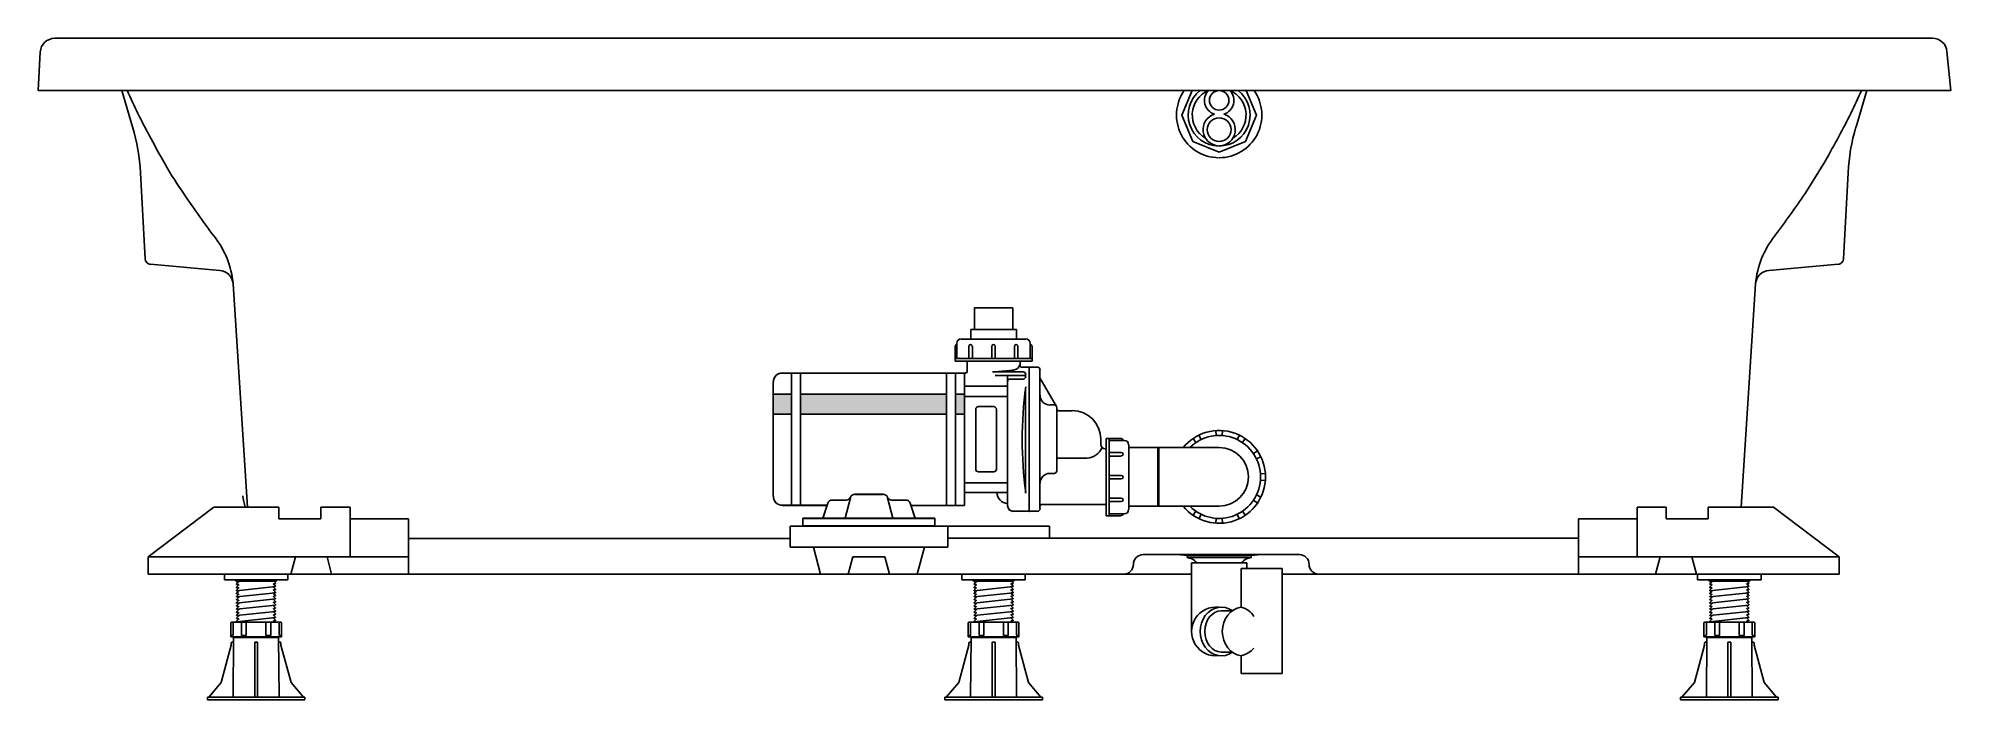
# Model space of a CAD drawing. Header units: millimetres. Extents: x -1236.45 to -1234.85, y 2236.02 to 2236.58.
import ezdxf

# ---------------------------------------------------------------- set-up
doc = ezdxf.new("R2010")
doc.units = ezdxf.units.MM
doc.layers.add('jacuzzi', color=1, linetype='Continuous')

msp = doc.modelspace()

# ---------------------------------------------------------------- hatches: boundary and pattern name
at = {"layer": 'jacuzzi'}
h = msp.add_hatch(color=256, dxfattribs=at)
h.paths.add_polyline_path([(-1235.8378, 2236.2795), (-1235.8378, 2236.2628), (-1235.8226, 2236.2628), (-1235.8226, 2236.2795)])
h.paths.add_polyline_path([(-1235.693, 2236.2628), (-1235.693, 2236.2795), (-1235.815, 2236.2795), (-1235.815, 2236.2628)])
h.paths.add_polyline_path([(-1235.6778, 2236.2795), (-1235.6854, 2236.2795), (-1235.6854, 2236.2628), (-1235.6778, 2236.2628)])

# ---------------------------------------------------------------- linework, layer by layer
for p, q in [((-1236.3829, 2236.5335), (-1236.3738, 2236.5031)), ((-1234.9229, 2236.5335), (-1234.932, 2236.5031)), ((-1236.3634, 2236.3928), (-1236.3671, 2236.4648)), ((-1236.3634, 2236.3928), (-1236.3671, 2236.4648)), ((-1234.9582, 2236.4738), (-1234.9746, 2236.4475)), ((-1234.9424, 2236.3928), (-1234.9387, 2236.4648)), ((-1234.9424, 2236.3928), (-1234.9387, 2236.4648)), ((-1236.3589, 2236.3882), (-1236.3009, 2236.3831)), ((-1234.9469, 2236.3882), (-1235.0049, 2236.3831)), ((-1234.9469, 2236.3882), (-1234.9589, 2236.3871)), ((-1236.2778, 2236.1851), (-1236.2898, 2236.372)), ((-1235.028, 2236.1851), (-1235.016, 2236.372)), ((-1235.6694, 2236.3518), (-1235.6373, 2236.3518)), ((-1235.6843, 2236.3211), (-1235.6843, 2236.3221)), ((-1235.6843, 2236.3211), (-1235.6843, 2236.3221)), ((-1235.6843, 2236.3095), (-1235.6843, 2236.3211)), ((-1235.6806, 2236.3257), (-1235.6265, 2236.3257)), ((-1235.6725, 2236.3336), (-1235.6343, 2236.3336)), ((-1235.6228, 2236.3211), (-1235.6228, 2236.3221)), ((-1235.6228, 2236.3211), (-1235.6228, 2236.3221)), ((-1235.6228, 2236.3211), (-1235.6228, 2236.3095)), ((-1235.6858, 2236.3095), (-1235.6213, 2236.3095)), ((-1235.6858, 2236.3071), (-1235.6213, 2236.3071)), ((-1235.6755, 2236.2985), (-1235.6755, 2236.3071)), ((-1235.6314, 2236.3034), (-1235.6314, 2236.3071)), ((-1235.8378, 2236.2898), (-1235.8378, 2236.1943)), ((-1235.8378, 2236.2897), (-1235.8378, 2236.1942)), ((-1235.8302, 2236.2973), (-1235.6767, 2236.2973)), ((-1235.8226, 2236.2974), (-1235.8226, 2236.1867)), ((-1235.8226, 2236.2973), (-1235.8226, 2236.1866)), ((-1235.815, 2236.2974), (-1235.815, 2236.1867)), ((-1235.815, 2236.2973), (-1235.815, 2236.1866)), ((-1235.693, 2236.2973), (-1235.693, 2236.1866)), ((-1235.6854, 2236.2973), (-1235.6854, 2236.1866)), ((-1235.6778, 2236.2973), (-1235.6778, 2236.1974)), ((-1235.6778, 2236.2957), (-1235.6778, 2236.1974)), ((-1235.6544, 2236.2983), (-1235.6288, 2236.2983)), ((-1235.6522, 2236.2952), (-1235.6267, 2236.2952)), ((-1235.6397, 2236.2922), (-1235.6288, 2236.2922)), ((-1235.6303, 2236.3023), (-1235.6237, 2236.3023)), ((-1235.6303, 2236.3022), (-1235.6237, 2236.3022)), ((-1235.6267, 2236.2962), (-1235.6267, 2236.2944)), ((-1235.6267, 2236.2961), (-1235.6267, 2236.2944)), ((-1235.6237, 2236.1817), (-1235.6237, 2236.3022)), ((-1235.6237, 2236.1817), (-1235.6237, 2236.3022)), ((-1235.6169, 2236.3022), (-1235.6237, 2236.3022)), ((-1235.6147, 2236.1839), (-1235.6147, 2236.3)), ((-1235.6009, 2236.2694), (-1235.6147, 2236.2932)), ((-1235.8226, 2236.2795), (-1235.8378, 2236.2795)), ((-1235.693, 2236.2795), (-1235.815, 2236.2795)), ((-1235.6854, 2236.2795), (-1235.6778, 2236.2795)), ((-1235.6778, 2236.2864), (-1235.6418, 2236.2864)), ((-1235.6778, 2236.2776), (-1235.6418, 2236.2776)), ((-1235.6267, 2236.2848), (-1235.6267, 2236.1967)), ((-1235.8226, 2236.2628), (-1235.8378, 2236.2628)), ((-1235.693, 2236.2628), (-1235.815, 2236.2628)), ((-1235.6854, 2236.2628), (-1235.6778, 2236.2628)), ((-1235.6685, 2236.2169), (-1235.6685, 2236.2669)), ((-1235.6534, 2236.2692), (-1235.6662, 2236.2692)), ((-1235.6512, 2236.2169), (-1235.6512, 2236.2669)), ((-1235.6029, 2236.2706), (-1235.6064, 2236.2706)), ((-1235.6006, 2236.2156), (-1235.6006, 2236.2683)), ((-1235.5877, 2236.2658), (-1235.5994, 2236.2658)), ((-1235.5638, 2236.2375), (-1235.5638, 2236.242)), ((-1235.5592, 2236.2424), (-1235.5592, 2236.178)), ((-1235.5568, 2236.2424), (-1235.5568, 2236.178)), ((-1235.5568, 2236.241), (-1235.5442, 2236.241)), ((-1235.4866, 2236.2425), (-1235.4843, 2236.2391)), ((-1235.4799, 2236.2416), (-1235.4817, 2236.2453)), ((-1235.4676, 2236.2491), (-1235.4673, 2236.245)), ((-1235.4622, 2236.245), (-1235.4619, 2236.2491)), ((-1235.4479, 2236.2453), (-1235.4497, 2236.2416)), ((-1235.4453, 2236.2391), (-1235.443, 2236.2425)), ((-1235.5752, 2236.2262), (-1235.6006, 2236.2262)), ((-1235.5598, 2236.2339), (-1235.5602, 2236.2339)), ((-1235.5405, 2236.2373), (-1235.5405, 2236.1831)), ((-1235.5405, 2236.2373), (-1235.5405, 2236.1832)), ((-1235.5405, 2236.2349), (-1235.5152, 2236.2349)), ((-1235.4648, 2236.2349), (-1235.5162, 2236.2349)), ((-1235.5162, 2236.2349), (-1235.5162, 2236.1859)), ((-1235.5152, 2236.2349), (-1235.5152, 2236.1859)), ((-1235.5152, 2236.2316), (-1235.5152, 2236.1922)), ((-1235.5152, 2236.2316), (-1235.5152, 2236.1892)), ((-1235.4327, 2236.2322), (-1235.4361, 2236.2299)), ((-1235.4335, 2236.2255), (-1235.4299, 2236.2273)), ((-1235.6534, 2236.2146), (-1235.6662, 2236.2146)), ((-1235.6029, 2236.2134), (-1235.6064, 2236.2134)), ((-1235.4261, 2236.2133), (-1235.4302, 2236.2129)), ((-1235.7733, 2236.193), (-1235.7778, 2236.1757)), ((-1235.7733, 2236.193), (-1235.7778, 2236.1758)), ((-1235.7697, 2236.1959), (-1235.7578, 2236.1959)), ((-1235.7697, 2236.1958), (-1235.7578, 2236.1958)), ((-1235.7459, 2236.1959), (-1235.7578, 2236.1959)), ((-1235.7459, 2236.1958), (-1235.7578, 2236.1958)), ((-1235.7423, 2236.193), (-1235.7378, 2236.1757)), ((-1235.7423, 2236.193), (-1235.7378, 2236.1758)), ((-1235.6778, 2236.2056), (-1235.6778, 2236.1974)), ((-1235.6778, 2236.2055), (-1235.6778, 2236.1974)), ((-1235.6778, 2236.2055), (-1235.6418, 2236.2055)), ((-1235.6418, 2236.1974), (-1235.6778, 2236.1974)), ((-1235.6778, 2236.1974), (-1235.6778, 2236.1866)), ((-1235.6778, 2236.1974), (-1235.6778, 2236.1867)), ((-1235.6418, 2236.2056), (-1235.6418, 2236.1974)), ((-1235.6418, 2236.2055), (-1235.6418, 2236.1974)), ((-1235.5152, 2236.1953), (-1235.5152, 2236.1922)), ((-1235.4299, 2236.1935), (-1235.4335, 2236.1953)), ((-1235.4302, 2236.2078), (-1235.4261, 2236.2075)), ((-1236.3609, 2236.1435), (-1236.306, 2236.1851)), ((-1236.2514, 2236.1851), (-1236.306, 2236.1851)), ((-1236.2514, 2236.1851), (-1236.2514, 2236.1755)), ((-1236.2163, 2236.1851), (-1236.1919, 2236.1851)), ((-1236.2163, 2236.1851), (-1236.2163, 2236.1755)), ((-1236.1919, 2236.1851), (-1236.1919, 2236.1435)), ((-1235.8302, 2236.1867), (-1235.7928, 2236.1867)), ((-1235.8302, 2236.1866), (-1235.7928, 2236.1866)), ((-1235.7965, 2236.1757), (-1235.7922, 2236.1885)), ((-1235.7965, 2236.1758), (-1235.7922, 2236.1885)), ((-1235.7886, 2236.1911), (-1235.7767, 2236.1911)), ((-1235.7886, 2236.1911), (-1235.7767, 2236.1911)), ((-1235.727, 2236.1911), (-1235.7389, 2236.1911)), ((-1235.727, 2236.1911), (-1235.7389, 2236.1911)), ((-1235.7191, 2236.1757), (-1235.7234, 2236.1885)), ((-1235.7191, 2236.1758), (-1235.7234, 2236.1885)), ((-1235.7228, 2236.1866), (-1235.6778, 2236.1866)), ((-1235.6418, 2236.1882), (-1235.6418, 2236.1864)), ((-1235.6418, 2236.1882), (-1235.6418, 2236.1865)), ((-1235.6237, 2236.1817), (-1235.637, 2236.1817)), ((-1235.6169, 2236.1817), (-1235.6237, 2236.1817)), ((-1235.5592, 2236.1874), (-1235.6135, 2236.1874)), ((-1235.5452, 2236.1795), (-1235.5568, 2236.1795)), ((-1235.5452, 2236.1795), (-1235.5442, 2236.1795)), ((-1235.5452, 2236.1795), (-1235.5442, 2236.1795)), ((-1235.5405, 2236.1859), (-1235.5152, 2236.1859)), ((-1235.4648, 2236.1859), (-1235.5162, 2236.1859)), ((-1235.4843, 2236.1817), (-1235.4866, 2236.1783)), ((-1235.4817, 2236.1755), (-1235.4799, 2236.1791)), ((-1235.4497, 2236.1791), (-1235.4479, 2236.1755)), ((-1235.443, 2236.1783), (-1235.4453, 2236.1817)), ((-1235.4361, 2236.1909), (-1235.4327, 2236.1886)), ((-1235.0907, 2236.1851), (-1235.1151, 2236.1851)), ((-1235.1151, 2236.1851), (-1235.1151, 2236.1435)), ((-1235.0907, 2236.1851), (-1235.0907, 2236.1755)), ((-1235.0556, 2236.1851), (-1235.001, 2236.1851)), ((-1235.0556, 2236.1851), (-1235.0556, 2236.1755)), ((-1234.9461, 2236.1435), (-1235.001, 2236.1851)), ((-1236.1429, 2236.1755), (-1236.1429, 2236.1291)), ((-1235.6919, 2236.1693), (-1235.8237, 2236.1693)), ((-1235.8237, 2236.1693), (-1235.8237, 2236.1518)), ((-1235.815, 2236.1693), (-1235.7006, 2236.1693)), ((-1235.813, 2236.1694), (-1235.813, 2236.1758)), ((-1235.813, 2236.1758), (-1235.7026, 2236.1758)), ((-1235.813, 2236.1693), (-1235.813, 2236.1757)), ((-1235.813, 2236.1757), (-1235.7026, 2236.1757)), ((-1235.7026, 2236.1694), (-1235.813, 2236.1694)), ((-1235.7026, 2236.1694), (-1235.7026, 2236.1758)), ((-1235.7026, 2236.1693), (-1235.7026, 2236.1757)), ((-1235.6919, 2236.1693), (-1235.6919, 2236.1518)), ((-1235.6919, 2236.1693), (-1235.6067, 2236.1693)), ((-1235.6067, 2236.1693), (-1235.6067, 2236.1591)), ((-1235.4673, 2236.1758), (-1235.4676, 2236.1717)), ((-1235.4619, 2236.1717), (-1235.4622, 2236.1758)), ((-1235.1641, 2236.1755), (-1235.1641, 2236.1291)), ((-1236.1429, 2236.159), (-1235.8237, 2236.159)), ((-1235.6919, 2236.1518), (-1235.8237, 2236.1518)), ((-1235.8043, 2236.1518), (-1235.7982, 2236.1291)), ((-1235.7113, 2236.1518), (-1235.7174, 2236.1291)), ((-1235.6919, 2236.1591), (-1235.1641, 2236.1591)), ((-1235.5284, 2236.1454), (-1235.3977, 2236.1454)), ((-1235.4998, 2236.1454), (-1235.4916, 2236.1446)), ((-1235.4998, 2236.1454), (-1235.4916, 2236.1446)), ((-1235.4916, 2236.1446), (-1235.438, 2236.1446)), ((-1235.4916, 2236.1446), (-1235.4916, 2236.143)), ((-1235.4916, 2236.1446), (-1235.4916, 2236.143)), ((-1235.4298, 2236.1454), (-1235.438, 2236.1446)), ((-1235.4298, 2236.1454), (-1235.438, 2236.1446)), ((-1235.438, 2236.1446), (-1235.438, 2236.143)), ((-1235.438, 2236.1446), (-1235.438, 2236.143)), ((-1236.3609, 2236.1435), (-1236.1429, 2236.1435)), ((-1236.3609, 2236.1291), (-1236.3609, 2236.1435)), ((-1236.3609, 2236.1291), (-1235.4879, 2236.1291)), ((-1236.3018, 2236.1291), (-1236.2391, 2236.1291)), ((-1236.297, 2236.1291), (-1236.297, 2236.1244)), ((-1236.297, 2236.1291), (-1236.297, 2236.1244)), ((-1236.2439, 2236.1291), (-1236.2439, 2236.1244)), ((-1236.2439, 2236.1291), (-1236.2439, 2236.1244)), ((-1236.2376, 2236.1435), (-1236.2414, 2236.1291)), ((-1236.2111, 2236.1435), (-1236.2073, 2236.1291)), ((-1235.7712, 2236.1435), (-1235.7751, 2236.1291)), ((-1235.7712, 2236.1435), (-1235.7444, 2236.1435)), ((-1235.7444, 2236.1435), (-1235.7405, 2236.1291)), ((-1235.6848, 2236.1291), (-1235.6222, 2236.1291)), ((-1235.68, 2236.1291), (-1235.68, 2236.1244)), ((-1235.68, 2236.1291), (-1235.68, 2236.1244)), ((-1235.627, 2236.1291), (-1235.627, 2236.1244)), ((-1235.627, 2236.1291), (-1235.627, 2236.1244)), ((-1235.4916, 2236.143), (-1235.4398, 2236.143)), ((-1235.4877, 2236.1419), (-1235.4916, 2236.143)), ((-1235.4879, 2236.0812), (-1235.4879, 2236.1385)), ((-1235.4879, 2236.1385), (-1235.4417, 2236.1385)), ((-1235.4463, 2236.1338), (-1235.4463, 2236.1015)), ((-1235.4463, 2236.1338), (-1235.412, 2236.1338)), ((-1235.4419, 2236.1419), (-1235.438, 2236.143)), ((-1235.4417, 2236.1385), (-1235.4417, 2236.1338)), ((-1235.412, 2236.1338), (-1235.412, 2236.046)), ((-1235.412, 2236.1291), (-1234.9461, 2236.1291)), ((-1234.9461, 2236.1435), (-1235.1641, 2236.1435)), ((-1235.0959, 2236.1435), (-1235.0997, 2236.1291)), ((-1235.0694, 2236.1435), (-1235.0656, 2236.1291)), ((-1235.0693, 2236.1291), (-1235.0066, 2236.1291)), ((-1235.0645, 2236.1291), (-1235.0645, 2236.1244)), ((-1235.0645, 2236.1291), (-1235.0645, 2236.1244)), ((-1235.0114, 2236.1291), (-1235.0114, 2236.1244)), ((-1235.0114, 2236.1291), (-1235.0114, 2236.1244)), ((-1234.9461, 2236.1291), (-1234.9461, 2236.1435)), ((-1236.2439, 2236.1244), (-1236.297, 2236.1244)), ((-1236.2872, 2236.124), (-1236.2872, 2236.124)), ((-1236.2872, 2236.1232), (-1236.2862, 2236.1232)), ((-1236.2872, 2236.1188), (-1236.2872, 2236.1188)), ((-1236.2868, 2236.1232), (-1236.2868, 2236.123)), ((-1236.2868, 2236.123), (-1236.2852, 2236.1228)), ((-1236.2851, 2236.1225), (-1236.2868, 2236.1209)), ((-1236.2868, 2236.1209), (-1236.2868, 2236.1204)), ((-1236.2868, 2236.1204), (-1236.2852, 2236.1202)), ((-1236.2851, 2236.1199), (-1236.2868, 2236.1183)), ((-1236.2868, 2236.1152), (-1236.2542, 2236.1187)), ((-1236.2868, 2236.1183), (-1236.2868, 2236.1178)), ((-1236.2868, 2236.1178), (-1236.2852, 2236.1176)), ((-1236.2851, 2236.1173), (-1236.2868, 2236.1157)), ((-1236.2868, 2236.1157), (-1236.2868, 2236.1152)), ((-1236.2868, 2236.1152), (-1236.2852, 2236.1151)), ((-1236.2851, 2236.1147), (-1236.2868, 2236.1131)), ((-1236.2868, 2236.1101), (-1236.2542, 2236.1136)), ((-1236.2868, 2236.1131), (-1236.2868, 2236.1126)), ((-1236.2868, 2236.1126), (-1236.2852, 2236.1125)), ((-1236.2851, 2236.1121), (-1236.2868, 2236.1105)), ((-1236.2862, 2236.1232), (-1236.2537, 2236.1232)), ((-1236.2559, 2236.1208), (-1236.2542, 2236.1192)), ((-1236.2559, 2236.1182), (-1236.2542, 2236.1166)), ((-1236.2559, 2236.1156), (-1236.2542, 2236.114)), ((-1236.2559, 2236.113), (-1236.2542, 2236.1114)), ((-1236.2542, 2236.1213), (-1236.2558, 2236.1211)), ((-1236.2542, 2236.1187), (-1236.2558, 2236.1185)), ((-1236.2542, 2236.1161), (-1236.2558, 2236.116)), ((-1236.2542, 2236.1136), (-1236.2558, 2236.1134)), ((-1236.2549, 2236.1225), (-1236.2542, 2236.1218)), ((-1236.2542, 2236.1218), (-1236.2542, 2236.1213)), ((-1236.2542, 2236.1192), (-1236.2542, 2236.1187)), ((-1236.2542, 2236.1166), (-1236.2542, 2236.1161)), ((-1236.2542, 2236.114), (-1236.2542, 2236.1136)), ((-1235.627, 2236.1244), (-1235.68, 2236.1244)), ((-1235.6702, 2236.124), (-1235.6702, 2236.124)), ((-1235.6702, 2236.1232), (-1235.6692, 2236.1232)), ((-1235.6702, 2236.1188), (-1235.6702, 2236.1188)), ((-1235.6698, 2236.1232), (-1235.6698, 2236.123)), ((-1235.6698, 2236.123), (-1235.6682, 2236.1228)), ((-1235.6681, 2236.1225), (-1235.6698, 2236.1209)), ((-1235.6698, 2236.1209), (-1235.6698, 2236.1204)), ((-1235.6698, 2236.1204), (-1235.6682, 2236.1202)), ((-1235.6681, 2236.1199), (-1235.6698, 2236.1183)), ((-1235.6698, 2236.1152), (-1235.6372, 2236.1187)), ((-1235.6698, 2236.1183), (-1235.6698, 2236.1178)), ((-1235.6698, 2236.1178), (-1235.6682, 2236.1176)), ((-1235.6681, 2236.1173), (-1235.6698, 2236.1157)), ((-1235.6698, 2236.1157), (-1235.6698, 2236.1152)), ((-1235.6698, 2236.1152), (-1235.6682, 2236.1151)), ((-1235.6681, 2236.1147), (-1235.6698, 2236.1131)), ((-1235.6698, 2236.1101), (-1235.6372, 2236.1136)), ((-1235.6698, 2236.1131), (-1235.6698, 2236.1126)), ((-1235.6698, 2236.1126), (-1235.6682, 2236.1125)), ((-1235.6681, 2236.1121), (-1235.6698, 2236.1105)), ((-1235.6692, 2236.1232), (-1235.6368, 2236.1232)), ((-1235.6389, 2236.1208), (-1235.6372, 2236.1192)), ((-1235.6389, 2236.1182), (-1235.6372, 2236.1166)), ((-1235.6389, 2236.1156), (-1235.6372, 2236.114)), ((-1235.6389, 2236.113), (-1235.6372, 2236.1114)), ((-1235.6372, 2236.1213), (-1235.6388, 2236.1211)), ((-1235.6372, 2236.1187), (-1235.6388, 2236.1185)), ((-1235.6372, 2236.1161), (-1235.6388, 2236.116)), ((-1235.6372, 2236.1136), (-1235.6388, 2236.1134)), ((-1235.6379, 2236.1225), (-1235.6372, 2236.1218)), ((-1235.6372, 2236.1218), (-1235.6372, 2236.1213)), ((-1235.6372, 2236.1192), (-1235.6372, 2236.1187)), ((-1235.6372, 2236.1166), (-1235.6372, 2236.1161)), ((-1235.6372, 2236.114), (-1235.6372, 2236.1136)), ((-1235.0114, 2236.1244), (-1235.0645, 2236.1244)), ((-1235.0547, 2236.124), (-1235.0547, 2236.124)), ((-1235.0547, 2236.1232), (-1235.0537, 2236.1232)), ((-1235.0547, 2236.1188), (-1235.0547, 2236.1188)), ((-1235.0543, 2236.1232), (-1235.0543, 2236.123)), ((-1235.0543, 2236.123), (-1235.0527, 2236.1228)), ((-1235.0526, 2236.1225), (-1235.0543, 2236.1209)), ((-1235.0543, 2236.1209), (-1235.0543, 2236.1204)), ((-1235.0543, 2236.1204), (-1235.0527, 2236.1202)), ((-1235.0526, 2236.1199), (-1235.0543, 2236.1183)), ((-1235.0543, 2236.1152), (-1235.0217, 2236.1187)), ((-1235.0543, 2236.1183), (-1235.0543, 2236.1178)), ((-1235.0543, 2236.1178), (-1235.0527, 2236.1176)), ((-1235.0526, 2236.1173), (-1235.0543, 2236.1157)), ((-1235.0543, 2236.1157), (-1235.0543, 2236.1152)), ((-1235.0543, 2236.1152), (-1235.0527, 2236.1151)), ((-1235.0526, 2236.1147), (-1235.0543, 2236.1131)), ((-1235.0543, 2236.1101), (-1235.0217, 2236.1136)), ((-1235.0543, 2236.1131), (-1235.0543, 2236.1126)), ((-1235.0543, 2236.1126), (-1235.0527, 2236.1125)), ((-1235.0526, 2236.1121), (-1235.0543, 2236.1105)), ((-1235.0537, 2236.1232), (-1235.0212, 2236.1232)), ((-1235.0234, 2236.1208), (-1235.0217, 2236.1192)), ((-1235.0234, 2236.1182), (-1235.0217, 2236.1166)), ((-1235.0234, 2236.1156), (-1235.0217, 2236.114)), ((-1235.0234, 2236.113), (-1235.0217, 2236.1114)), ((-1235.0217, 2236.1213), (-1235.0233, 2236.1211)), ((-1235.0217, 2236.1187), (-1235.0233, 2236.1185)), ((-1235.0217, 2236.1161), (-1235.0233, 2236.116)), ((-1235.0217, 2236.1136), (-1235.0233, 2236.1134)), ((-1235.0224, 2236.1225), (-1235.0217, 2236.1218)), ((-1235.0217, 2236.1218), (-1235.0217, 2236.1213)), ((-1235.0217, 2236.1192), (-1235.0217, 2236.1187)), ((-1235.0217, 2236.1166), (-1235.0217, 2236.1161)), ((-1235.0217, 2236.114), (-1235.0217, 2236.1136)), ((-1236.2868, 2236.1105), (-1236.2868, 2236.1101)), ((-1236.2868, 2236.1101), (-1236.2852, 2236.1099)), ((-1236.2851, 2236.1095), (-1236.2868, 2236.1079)), ((-1236.2868, 2236.1049), (-1236.2542, 2236.1084)), ((-1236.2868, 2236.1079), (-1236.2868, 2236.1075)), ((-1236.2868, 2236.1075), (-1236.2852, 2236.1073)), ((-1236.2851, 2236.107), (-1236.2868, 2236.1053)), ((-1236.2868, 2236.1053), (-1236.2868, 2236.1049)), ((-1236.2868, 2236.1049), (-1236.2852, 2236.1047)), ((-1236.2851, 2236.1044), (-1236.2868, 2236.1027)), ((-1236.2868, 2236.0997), (-1236.2542, 2236.1032)), ((-1236.2868, 2236.1027), (-1236.2868, 2236.1023)), ((-1236.2868, 2236.1023), (-1236.2852, 2236.1021)), ((-1236.2851, 2236.1018), (-1236.2868, 2236.1001)), ((-1236.2868, 2236.1001), (-1236.2868, 2236.0997)), ((-1236.2868, 2236.0997), (-1236.2852, 2236.0995)), ((-1236.2851, 2236.0992), (-1236.2868, 2236.0975)), ((-1236.2868, 2236.0945), (-1236.2542, 2236.098)), ((-1236.2868, 2236.0975), (-1236.2868, 2236.0971)), ((-1236.2868, 2236.0971), (-1236.2852, 2236.0969)), ((-1236.2851, 2236.0966), (-1236.2868, 2236.0949)), ((-1236.2559, 2236.1105), (-1236.2542, 2236.1088)), ((-1236.2559, 2236.1079), (-1236.2542, 2236.1062)), ((-1236.2559, 2236.1053), (-1236.2542, 2236.1036)), ((-1236.2559, 2236.1027), (-1236.2542, 2236.101)), ((-1236.2559, 2236.1001), (-1236.2542, 2236.0984)), ((-1236.2559, 2236.0975), (-1236.2542, 2236.0958)), ((-1236.2542, 2236.111), (-1236.2558, 2236.1108)), ((-1236.2542, 2236.1084), (-1236.2558, 2236.1082)), ((-1236.2542, 2236.1058), (-1236.2558, 2236.1056)), ((-1236.2542, 2236.1032), (-1236.2558, 2236.103)), ((-1236.2542, 2236.1006), (-1236.2558, 2236.1004)), ((-1236.2542, 2236.098), (-1236.2558, 2236.0978)), ((-1236.2542, 2236.1114), (-1236.2542, 2236.111)), ((-1236.2542, 2236.1088), (-1236.2542, 2236.1084)), ((-1236.2542, 2236.1062), (-1236.2542, 2236.1058)), ((-1236.2542, 2236.1036), (-1236.2542, 2236.1032)), ((-1236.2542, 2236.101), (-1236.2542, 2236.1006)), ((-1236.2542, 2236.0984), (-1236.2542, 2236.098)), ((-1235.6698, 2236.1105), (-1235.6698, 2236.1101)), ((-1235.6698, 2236.1101), (-1235.6682, 2236.1099)), ((-1235.6681, 2236.1095), (-1235.6698, 2236.1079)), ((-1235.6698, 2236.1049), (-1235.6372, 2236.1084)), ((-1235.6698, 2236.1079), (-1235.6698, 2236.1075)), ((-1235.6698, 2236.1075), (-1235.6682, 2236.1073)), ((-1235.6681, 2236.107), (-1235.6698, 2236.1053)), ((-1235.6698, 2236.1053), (-1235.6698, 2236.1049)), ((-1235.6698, 2236.1049), (-1235.6682, 2236.1047)), ((-1235.6681, 2236.1044), (-1235.6698, 2236.1027)), ((-1235.6698, 2236.0997), (-1235.6372, 2236.1032)), ((-1235.6698, 2236.1027), (-1235.6698, 2236.1023)), ((-1235.6698, 2236.1023), (-1235.6682, 2236.1021)), ((-1235.6681, 2236.1018), (-1235.6698, 2236.1001)), ((-1235.6698, 2236.1001), (-1235.6698, 2236.0997)), ((-1235.6698, 2236.0997), (-1235.6682, 2236.0995)), ((-1235.6681, 2236.0992), (-1235.6698, 2236.0975)), ((-1235.6698, 2236.0945), (-1235.6372, 2236.098)), ((-1235.6698, 2236.0975), (-1235.6698, 2236.0971)), ((-1235.6698, 2236.0971), (-1235.6682, 2236.0969)), ((-1235.6681, 2236.0966), (-1235.6698, 2236.0949)), ((-1235.6389, 2236.1105), (-1235.6372, 2236.1088)), ((-1235.6389, 2236.1079), (-1235.6372, 2236.1062)), ((-1235.6389, 2236.1053), (-1235.6372, 2236.1036)), ((-1235.6389, 2236.1027), (-1235.6372, 2236.101)), ((-1235.6389, 2236.1001), (-1235.6372, 2236.0984)), ((-1235.6389, 2236.0975), (-1235.6372, 2236.0958)), ((-1235.6372, 2236.111), (-1235.6388, 2236.1108)), ((-1235.6372, 2236.1084), (-1235.6388, 2236.1082)), ((-1235.6372, 2236.1058), (-1235.6388, 2236.1056)), ((-1235.6372, 2236.1032), (-1235.6388, 2236.103)), ((-1235.6372, 2236.1006), (-1235.6388, 2236.1004)), ((-1235.6372, 2236.098), (-1235.6388, 2236.0978)), ((-1235.6372, 2236.1114), (-1235.6372, 2236.111)), ((-1235.6372, 2236.1088), (-1235.6372, 2236.1084)), ((-1235.6372, 2236.1062), (-1235.6372, 2236.1058)), ((-1235.6372, 2236.1036), (-1235.6372, 2236.1032)), ((-1235.6372, 2236.101), (-1235.6372, 2236.1006)), ((-1235.6372, 2236.0984), (-1235.6372, 2236.098)), ((-1235.463, 2236.0983), (-1235.4541, 2236.0983)), ((-1235.0543, 2236.1105), (-1235.0543, 2236.1101)), ((-1235.0543, 2236.1101), (-1235.0527, 2236.1099)), ((-1235.0526, 2236.1095), (-1235.0543, 2236.1079)), ((-1235.0543, 2236.1049), (-1235.0217, 2236.1084)), ((-1235.0543, 2236.1079), (-1235.0543, 2236.1075)), ((-1235.0543, 2236.1075), (-1235.0527, 2236.1073)), ((-1235.0526, 2236.107), (-1235.0543, 2236.1053)), ((-1235.0543, 2236.1053), (-1235.0543, 2236.1049)), ((-1235.0543, 2236.1049), (-1235.0527, 2236.1047)), ((-1235.0526, 2236.1044), (-1235.0543, 2236.1027)), ((-1235.0543, 2236.0997), (-1235.0217, 2236.1032)), ((-1235.0543, 2236.1027), (-1235.0543, 2236.1023)), ((-1235.0543, 2236.1023), (-1235.0527, 2236.1021)), ((-1235.0526, 2236.1018), (-1235.0543, 2236.1001)), ((-1235.0543, 2236.1001), (-1235.0543, 2236.0997)), ((-1235.0543, 2236.0997), (-1235.0527, 2236.0995)), ((-1235.0526, 2236.0992), (-1235.0543, 2236.0975)), ((-1235.0543, 2236.0945), (-1235.0217, 2236.098)), ((-1235.0543, 2236.0975), (-1235.0543, 2236.0971)), ((-1235.0543, 2236.0971), (-1235.0527, 2236.0969)), ((-1235.0526, 2236.0966), (-1235.0543, 2236.0949)), ((-1235.0234, 2236.1105), (-1235.0217, 2236.1088)), ((-1235.0234, 2236.1079), (-1235.0217, 2236.1062)), ((-1235.0234, 2236.1053), (-1235.0217, 2236.1036)), ((-1235.0234, 2236.1027), (-1235.0217, 2236.101)), ((-1235.0234, 2236.1001), (-1235.0217, 2236.0984)), ((-1235.0234, 2236.0975), (-1235.0217, 2236.0958)), ((-1235.0217, 2236.111), (-1235.0233, 2236.1108)), ((-1235.0217, 2236.1084), (-1235.0233, 2236.1082)), ((-1235.0217, 2236.1058), (-1235.0233, 2236.1056)), ((-1235.0217, 2236.1032), (-1235.0233, 2236.103)), ((-1235.0217, 2236.1006), (-1235.0233, 2236.1004)), ((-1235.0217, 2236.098), (-1235.0233, 2236.0978)), ((-1235.0217, 2236.1114), (-1235.0217, 2236.111)), ((-1235.0217, 2236.1088), (-1235.0217, 2236.1084)), ((-1235.0217, 2236.1062), (-1235.0217, 2236.1058)), ((-1235.0217, 2236.1036), (-1235.0217, 2236.1032)), ((-1235.0217, 2236.101), (-1235.0217, 2236.1006)), ((-1235.0217, 2236.0984), (-1235.0217, 2236.098)), ((-1236.2917, 2236.0767), (-1236.2917, 2236.0881)), ((-1236.2909, 2236.0889), (-1236.2501, 2236.0889)), ((-1236.2897, 2236.0783), (-1236.2897, 2236.0881)), ((-1236.287, 2236.0889), (-1236.254, 2236.0889)), ((-1236.2868, 2236.0949), (-1236.2868, 2236.0945)), ((-1236.2868, 2236.0945), (-1236.2852, 2236.0943)), ((-1236.2851, 2236.094), (-1236.2868, 2236.0923)), ((-1236.2868, 2236.0893), (-1236.2542, 2236.0928)), ((-1236.2868, 2236.0923), (-1236.2868, 2236.0919)), ((-1236.2868, 2236.0919), (-1236.2852, 2236.0917)), ((-1236.2851, 2236.0914), (-1236.2868, 2236.0897)), ((-1236.2868, 2236.0897), (-1236.2868, 2236.0893)), ((-1236.2868, 2236.0893), (-1236.2852, 2236.0891)), ((-1236.2827, 2236.0889), (-1236.2827, 2236.0779)), ((-1236.2787, 2236.0889), (-1236.2787, 2236.0779)), ((-1236.2623, 2236.0889), (-1236.2623, 2236.0779)), ((-1236.2582, 2236.0889), (-1236.2582, 2236.0779)), ((-1236.2559, 2236.0949), (-1236.2542, 2236.0932)), ((-1236.2559, 2236.0923), (-1236.2542, 2236.0906)), ((-1236.2559, 2236.0897), (-1236.2551, 2236.0889)), ((-1236.2542, 2236.0954), (-1236.2558, 2236.0952)), ((-1236.2542, 2236.0928), (-1236.2558, 2236.0926)), ((-1236.2542, 2236.0902), (-1236.2558, 2236.09)), ((-1236.2542, 2236.0958), (-1236.2542, 2236.0954)), ((-1236.2542, 2236.0932), (-1236.2542, 2236.0928)), ((-1236.2542, 2236.0906), (-1236.2542, 2236.0902)), ((-1236.2513, 2236.0783), (-1236.2513, 2236.0881)), ((-1236.2493, 2236.0776), (-1236.2493, 2236.0881)), ((-1235.6747, 2236.0767), (-1235.6747, 2236.0881)), ((-1235.6739, 2236.0889), (-1235.6331, 2236.0889)), ((-1235.6727, 2236.0783), (-1235.6727, 2236.0881)), ((-1235.67, 2236.0889), (-1235.637, 2236.0889)), ((-1235.6698, 2236.0949), (-1235.6698, 2236.0945)), ((-1235.6698, 2236.0945), (-1235.6682, 2236.0943)), ((-1235.6681, 2236.094), (-1235.6698, 2236.0923)), ((-1235.6698, 2236.0893), (-1235.6372, 2236.0928)), ((-1235.6698, 2236.0923), (-1235.6698, 2236.0919)), ((-1235.6698, 2236.0919), (-1235.6682, 2236.0917)), ((-1235.6681, 2236.0914), (-1235.6698, 2236.0897)), ((-1235.6698, 2236.0897), (-1235.6698, 2236.0893)), ((-1235.6698, 2236.0893), (-1235.6682, 2236.0891)), ((-1235.6657, 2236.0889), (-1235.6657, 2236.0779)), ((-1235.6617, 2236.0889), (-1235.6617, 2236.0779)), ((-1235.6453, 2236.0889), (-1235.6453, 2236.0779)), ((-1235.6412, 2236.0889), (-1235.6412, 2236.0779)), ((-1235.6389, 2236.0949), (-1235.6372, 2236.0932)), ((-1235.6389, 2236.0923), (-1235.6372, 2236.0906)), ((-1235.6389, 2236.0897), (-1235.6381, 2236.0889)), ((-1235.6372, 2236.0954), (-1235.6388, 2236.0952)), ((-1235.6372, 2236.0928), (-1235.6388, 2236.0926)), ((-1235.6372, 2236.0902), (-1235.6388, 2236.09)), ((-1235.6372, 2236.0958), (-1235.6372, 2236.0954)), ((-1235.6372, 2236.0932), (-1235.6372, 2236.0928)), ((-1235.6372, 2236.0906), (-1235.6372, 2236.0902)), ((-1235.6343, 2236.0783), (-1235.6343, 2236.0881)), ((-1235.6323, 2236.0776), (-1235.6323, 2236.0881)), ((-1235.0592, 2236.0767), (-1235.0592, 2236.0881)), ((-1235.0584, 2236.0889), (-1235.0176, 2236.0889)), ((-1235.0572, 2236.0783), (-1235.0572, 2236.0881)), ((-1235.0545, 2236.0889), (-1235.0215, 2236.0889)), ((-1235.0543, 2236.0949), (-1235.0543, 2236.0945)), ((-1235.0543, 2236.0945), (-1235.0527, 2236.0943)), ((-1235.0526, 2236.094), (-1235.0543, 2236.0923)), ((-1235.0543, 2236.0893), (-1235.0217, 2236.0928)), ((-1235.0543, 2236.0923), (-1235.0543, 2236.0919)), ((-1235.0543, 2236.0919), (-1235.0527, 2236.0917)), ((-1235.0526, 2236.0914), (-1235.0543, 2236.0897)), ((-1235.0543, 2236.0897), (-1235.0543, 2236.0893)), ((-1235.0543, 2236.0893), (-1235.0527, 2236.0891)), ((-1235.0502, 2236.0889), (-1235.0502, 2236.0779)), ((-1235.0461, 2236.0889), (-1235.0461, 2236.0779)), ((-1235.0298, 2236.0889), (-1235.0298, 2236.0779)), ((-1235.0257, 2236.0889), (-1235.0257, 2236.0779)), ((-1235.0234, 2236.0949), (-1235.0217, 2236.0932)), ((-1235.0234, 2236.0923), (-1235.0217, 2236.0906)), ((-1235.0234, 2236.0897), (-1235.0226, 2236.0889)), ((-1235.0217, 2236.0954), (-1235.0233, 2236.0952)), ((-1235.0217, 2236.0928), (-1235.0233, 2236.0926)), ((-1235.0217, 2236.0902), (-1235.0233, 2236.09)), ((-1235.0217, 2236.0958), (-1235.0217, 2236.0954)), ((-1235.0217, 2236.0932), (-1235.0217, 2236.0928)), ((-1235.0217, 2236.0906), (-1235.0217, 2236.0902)), ((-1235.0188, 2236.0783), (-1235.0188, 2236.0881)), ((-1235.0167, 2236.0776), (-1235.0167, 2236.0881)), ((-1236.2997, 2236.0385), (-1236.2913, 2236.0698)), ((-1236.2917, 2236.0779), (-1236.2901, 2236.0779)), ((-1236.2917, 2236.0767), (-1236.2917, 2236.0776)), ((-1236.2917, 2236.0767), (-1236.2493, 2236.0767)), ((-1236.2913, 2236.0698), (-1236.2913, 2236.0715)), ((-1236.2905, 2236.0723), (-1236.2893, 2236.0723)), ((-1236.2897, 2236.0265), (-1236.2893, 2236.076)), ((-1236.2893, 2236.076), (-1236.2517, 2236.076)), ((-1236.2827, 2236.0779), (-1236.2787, 2236.0779)), ((-1236.2717, 2236.0723), (-1236.2693, 2236.0723)), ((-1236.2717, 2236.0261), (-1236.2717, 2236.0723)), ((-1236.2693, 2236.0261), (-1236.2693, 2236.0723)), ((-1236.2623, 2236.0779), (-1236.2582, 2236.0779)), ((-1236.2513, 2236.0265), (-1236.2517, 2236.076)), ((-1236.2505, 2236.0723), (-1236.2517, 2236.0723)), ((-1236.2509, 2236.0779), (-1236.2493, 2236.0779)), ((-1236.2497, 2236.0698), (-1236.2497, 2236.0715)), ((-1236.2413, 2236.0385), (-1236.2497, 2236.0698)), ((-1236.2493, 2236.0767), (-1236.2493, 2236.0776)), ((-1235.6827, 2236.0385), (-1235.6743, 2236.0698)), ((-1235.6747, 2236.0779), (-1235.6731, 2236.0779)), ((-1235.6747, 2236.0767), (-1235.6747, 2236.0776)), ((-1235.6747, 2236.0767), (-1235.6323, 2236.0767)), ((-1235.6743, 2236.0698), (-1235.6743, 2236.0715)), ((-1235.6735, 2236.0723), (-1235.6723, 2236.0723)), ((-1235.6727, 2236.0265), (-1235.6723, 2236.076)), ((-1235.6723, 2236.076), (-1235.6347, 2236.076)), ((-1235.6657, 2236.0779), (-1235.6617, 2236.0779)), ((-1235.6547, 2236.0723), (-1235.6523, 2236.0723)), ((-1235.6547, 2236.0261), (-1235.6547, 2236.0723)), ((-1235.6523, 2236.0261), (-1235.6523, 2236.0723)), ((-1235.6453, 2236.0779), (-1235.6412, 2236.0779)), ((-1235.6343, 2236.0265), (-1235.6347, 2236.076)), ((-1235.6335, 2236.0723), (-1235.6347, 2236.0723)), ((-1235.6339, 2236.0779), (-1235.6323, 2236.0779)), ((-1235.6327, 2236.0698), (-1235.6327, 2236.0715)), ((-1235.6243, 2236.0385), (-1235.6327, 2236.0698)), ((-1235.6323, 2236.0767), (-1235.6323, 2236.0776)), ((-1235.463, 2236.064), (-1235.46, 2236.064)), ((-1235.46, 2236.064), (-1235.4541, 2236.064)), ((-1235.0672, 2236.0385), (-1235.0588, 2236.0698)), ((-1235.0592, 2236.0779), (-1235.0576, 2236.0779)), ((-1235.0592, 2236.0767), (-1235.0592, 2236.0776)), ((-1235.0592, 2236.0767), (-1235.0167, 2236.0767)), ((-1235.0588, 2236.0698), (-1235.0588, 2236.0715)), ((-1235.058, 2236.0723), (-1235.0568, 2236.0723)), ((-1235.0572, 2236.0265), (-1235.0568, 2236.076)), ((-1235.0568, 2236.076), (-1235.0192, 2236.076)), ((-1235.0502, 2236.0779), (-1235.0461, 2236.0779)), ((-1235.0392, 2236.0723), (-1235.0368, 2236.0723)), ((-1235.0392, 2236.0261), (-1235.0392, 2236.0723)), ((-1235.0368, 2236.0261), (-1235.0368, 2236.0723)), ((-1235.0298, 2236.0779), (-1235.0257, 2236.0779)), ((-1235.0188, 2236.0265), (-1235.0192, 2236.076)), ((-1235.018, 2236.0723), (-1235.0192, 2236.0723)), ((-1235.0184, 2236.0779), (-1235.0167, 2236.0779)), ((-1235.0172, 2236.0698), (-1235.0172, 2236.0715)), ((-1235.0088, 2236.0385), (-1235.0172, 2236.0698)), ((-1235.0167, 2236.0767), (-1235.0167, 2236.0776)), ((-1235.4463, 2236.0609), (-1235.4463, 2236.046)), ((-1236.3101, 2236.0261), (-1236.2997, 2236.0385)), ((-1236.2309, 2236.0261), (-1236.2413, 2236.0385)), ((-1235.6931, 2236.0261), (-1235.6827, 2236.0385)), ((-1235.6139, 2236.0261), (-1235.6243, 2236.0385)), ((-1235.4463, 2236.046), (-1235.412, 2236.046)), ((-1235.0776, 2236.0261), (-1235.0672, 2236.0385)), ((-1234.9984, 2236.0261), (-1235.0088, 2236.0385)), ((-1236.3113, 2236.0261), (-1236.2297, 2236.0261)), ((-1236.3113, 2236.0241), (-1236.3113, 2236.0261)), ((-1236.3113, 2236.0241), (-1236.2297, 2236.0241)), ((-1236.2297, 2236.0241), (-1236.2297, 2236.0261)), ((-1235.6943, 2236.0261), (-1235.6127, 2236.0261)), ((-1235.6943, 2236.0241), (-1235.6943, 2236.0261)), ((-1235.6943, 2236.0241), (-1235.6127, 2236.0241)), ((-1235.6127, 2236.0241), (-1235.6127, 2236.0261)), ((-1235.0788, 2236.0261), (-1234.9972, 2236.0261)), ((-1235.0788, 2236.0241), (-1235.0788, 2236.0261)), ((-1235.0788, 2236.0241), (-1234.9972, 2236.0241)), ((-1234.9972, 2236.0241), (-1234.9972, 2236.0261))]:
    msp.add_line(p, q, dxfattribs=at)
msp.add_lwpolyline([(-1236.4511, 2236.5657, -0.396768), (-1236.4389, 2236.5772), (-1234.8681, 2236.5772, -0.385314), (-1234.8559, 2236.5662), (-1234.8528, 2236.5335), (-1236.4528, 2236.5335)], format="xyb", close=True, dxfattribs=at)
for points in [[(-1235.4874, 2236.5335), (-1235.4959, 2236.513), (-1235.4868, 2236.491), (-1235.4648, 2236.4819)], [(-1235.4648, 2236.4819), (-1235.4428, 2236.491), (-1235.4337, 2236.513), (-1235.4421, 2236.5335)], [(-1235.6694, 2236.3518), (-1235.6694, 2236.3336)], [(-1235.6373, 2236.3518), (-1235.6373, 2236.3336)], [(-1235.6725, 2236.3336), (-1235.6725, 2236.3258)], [(-1235.6343, 2236.3336), (-1235.6343, 2236.3257)], [(-1235.6858, 2236.3196), (-1235.6858, 2236.3071)], [(-1235.6742, 2236.3196), (-1235.6742, 2236.3095)], [(-1235.6713, 2236.3196), (-1235.6713, 2236.3095)], [(-1235.655, 2236.3196), (-1235.655, 2236.3095)], [(-1235.6521, 2236.3196), (-1235.6521, 2236.3095)], [(-1235.6361, 2236.3196), (-1235.6361, 2236.3095)], [(-1235.6331, 2236.3196), (-1235.6331, 2236.3095)], [(-1235.6213, 2236.3196), (-1235.6213, 2236.3071)], [(-1235.6418, 2236.2952), (-1235.6418, 2236.2055)], [(-1235.5467, 2236.2424), (-1235.5592, 2236.2424)], [(-1235.5467, 2236.2309), (-1235.5568, 2236.2309)], [(-1235.5467, 2236.2279), (-1235.5568, 2236.2279)], [(-1235.5467, 2236.2117), (-1235.5568, 2236.2117)], [(-1235.5467, 2236.2087), (-1235.5568, 2236.2087)], [(-1235.6418, 2236.1974), (-1235.6418, 2236.1935), (-1235.6418, 2236.1882)], [(-1235.6418, 2236.1974), (-1235.6418, 2236.1934), (-1235.6418, 2236.1882)], [(-1235.5467, 2236.1927), (-1235.5568, 2236.1927)], [(-1235.5467, 2236.178), (-1235.5592, 2236.178)], [(-1235.5467, 2236.1898), (-1235.5568, 2236.1898)], [(-1236.2514, 2236.1755), (-1236.2163, 2236.1755)], [(-1236.1919, 2236.1755), (-1236.1429, 2236.1755)], [(-1235.1151, 2236.1755), (-1235.1641, 2236.1755)], [(-1235.0556, 2236.1755), (-1235.0907, 2236.1755)]]:
    msp.add_lwpolyline(points, dxfattribs=at)
msp.add_lwpolyline([(-1235.6544, 2236.2983, 0.008376), (-1235.6479, 2236.2986, 0.008376), (-1235.6414, 2236.2992, 0.00574), (-1235.637, 2236.2997, 0.000724), (-1235.6364, 2236.2998)], format="xyb", dxfattribs=at)
for centre, radius in [((-1235.4648, 2236.5253), 0.00817), ((-1235.4648, 2236.5008), 0.00993)]:
    msp.add_circle(centre, radius, dxfattribs=at)
for centre, radius, start, end in [((-1235.4648, 2236.513), 0.0357, 145.0254, 269.2976), ((-1235.4648, 2236.513), 0.0259, 127.9118, 269.0332), ((-1235.4648, 2236.513), 0.0225, 113.5565, 239.2486), ((-1235.4648, 2236.5253), 0.0123, 137.936, 251.3518), ((-1235.4648, 2236.513), 0.0259, 270, 52.0882), ((-1235.4648, 2236.513), 0.0357, 270, 34.9746), ((-1235.4648, 2236.5253), 0.0123, 288.6482, 42.064), ((-1235.4648, 2236.513), 0.0225, 300.7514, 66.4435), ((-1235.4648, 2236.5008), 0.0135, 106.8991, 268.1394), ((-1235.4648, 2236.5008), 0.0135, 270, 73.1009), ((-1236.5303, 2236.4562), 0.1633, 3, 16.664), ((-1234.7756, 2236.4562), 0.1633, 163.336, 177), ((-1236.1049, 2236.6077), 0.2772, 208.4143, 214.8539), ((-1236.363, 2236.3656), 0.0735, 5, 38.7727), ((-1234.9428, 2236.3656), 0.0735, 141.2273, 175), ((-1236.3585, 2236.393), 0.0049, 183, 265), ((-1234.9473, 2236.393), 0.0049, 275, 357), ((-1236.302, 2236.3709), 0.0123, 5, 85), ((-1235.0038, 2236.3709), 0.0123, 95, 175), ((-1235.6843, 2236.3196), 0.00147, 90, 180), ((-1235.6806, 2236.3221), 0.00368, 90, 180), ((-1235.6728, 2236.3196), 0.00147, 0, 180), ((-1235.6536, 2236.3196), 0.00147, 0, 180), ((-1235.6346, 2236.3196), 0.00147, 0, 180), ((-1235.6265, 2236.3221), 0.00368, 0, 90), ((-1235.6228, 2236.3196), 0.00147, 0, 90), ((-1235.6377, 2236.3062), 0.00652, 273.3278, 346.1608), ((-1235.8302, 2236.2898), 0.00758, 90, 180), ((-1235.8302, 2236.2897), 0.00758, 90, 180), ((-1235.6767, 2236.2985), 0.00116, 270, 0), ((-1235.6397, 2236.2901), 0.00213, 90, 180), ((-1235.6303, 2236.3034), 0.00116, 180, 270), ((-1235.6303, 2236.3034), 0.00116, 180, 270), ((-1235.6288, 2236.2961), 0.00213, 0, 90), ((-1235.6288, 2236.2944), 0.00213, 270, 0), ((-1235.6169, 2236.3), 0.00228, 0, 90), ((-1235.2974, 2236.2415), 0.3322, 172.3703, 187.6297), ((-1235.2974, 2236.2416), 0.3322, 172.3703, 187.6297), ((-1235.6064, 2236.2788), 0.00828, 180, 270), ((-1235.6662, 2236.2669), 0.00227, 90, 180), ((-1235.6534, 2236.2669), 0.00227, 0, 90), ((-1235.6029, 2236.2683), 0.00228, 0, 90), ((-1235.5994, 2236.267), 0.00116, 180, 270), ((-1235.5877, 2236.242), 0.0239, 0, 90), ((-1235.5467, 2236.241), 0.00147, 0, 90), ((-1235.5442, 2236.2373), 0.00368, 0, 90), ((-1235.4648, 2236.2104), 0.0388, 219.1667, 140.8333), ((-1235.4648, 2236.2104), 0.0347, 224.9009, 135.0991), ((-1235.5762, 2236.2408), 0.0147, 273.8645, 336.2532), ((-1235.5602, 2236.2375), 0.0036, 180, 270), ((-1235.5598, 2236.2345), 0.000607, 270, 345.1417), ((-1235.5467, 2236.2294), 0.00147, 270, 90), ((-1235.4648, 2236.2104), 0.0245, 270, 90), ((-1235.6662, 2236.2169), 0.00227, 180, 270), ((-1235.6534, 2236.2169), 0.00227, 270, 0), ((-1235.6064, 2236.2051), 0.00828, 90, 180), ((-1235.6029, 2236.2156), 0.00228, 270, 0), ((-1235.5467, 2236.2102), 0.00147, 270, 90), ((-1236.2409, 2236.1982), 0.0408, 185, 198.6152), ((-1235.8302, 2236.1943), 0.00758, 180, 270), ((-1235.8302, 2236.1942), 0.00758, 180, 270), ((-1235.7767, 2236.1949), 0.00379, 270, 338.1026), ((-1235.7767, 2236.1949), 0.00379, 270, 338.1026), ((-1235.7697, 2236.1921), 0.00379, 90, 158.1026), ((-1235.7697, 2236.1921), 0.00379, 90, 158.1026), ((-1235.7459, 2236.1921), 0.00379, 21.8974, 90), ((-1235.7459, 2236.1921), 0.00379, 21.8974, 90), ((-1235.7389, 2236.1949), 0.00379, 201.8974, 270), ((-1235.7389, 2236.1949), 0.00379, 201.8974, 270), ((-1235.6414, 2236.1974), 0.00925, 180, 267.6128), ((-1235.6414, 2236.1974), 0.00925, 180, 267.6128), ((-1235.5467, 2236.1912), 0.00147, 270, 90), ((-1235.7886, 2236.1873), 0.00379, 90, 161.6055), ((-1235.7886, 2236.1873), 0.00379, 90, 161.6055), ((-1235.727, 2236.1873), 0.00379, 18.3945, 90), ((-1235.727, 2236.1873), 0.00379, 18.3945, 90), ((-1235.637, 2236.1865), 0.00478, 180, 270), ((-1235.637, 2236.1864), 0.00478, 180, 270), ((-1235.6169, 2236.1839), 0.00228, 270, 0), ((-1235.6135, 2236.1863), 0.00116, 90, 180), ((-1235.5467, 2236.1795), 0.00147, 270, 0), ((-1235.5442, 2236.1831), 0.00368, 270, 0), ((-1235.5284, 2236.1373), 0.00817, 90, 180), ((-1235.3977, 2236.1373), 0.00817, 0, 90), ((-1235.5447, 2236.1373), 0.00817, 270, 0), ((-1235.4892, 2236.1364), 0.00572, 21.1514, 75), ((-1235.4404, 2236.1364), 0.00572, 105, 158.8486), ((-1235.3814, 2236.1373), 0.00817, 180, 270), ((-1236.2885, 2236.1232), 0.00123, 0, 90), ((-1236.2852, 2236.1227), 0.000187, 315, 83), ((-1236.2852, 2236.1201), 0.000187, 315, 83), ((-1236.2852, 2236.1175), 0.000187, 315, 83), ((-1236.2852, 2236.1149), 0.000187, 315, 83), ((-1236.2852, 2236.1123), 0.000187, 315, 83), ((-1236.2557, 2236.121), 0.000187, 97, 225), ((-1236.2557, 2236.1184), 0.000187, 97, 225), ((-1236.2557, 2236.1158), 0.000187, 97, 225), ((-1236.2557, 2236.1132), 0.000187, 97, 225), ((-1236.2546, 2236.1228), 0.000438, 90, 225), ((-1236.2525, 2236.1232), 0.00123, 90, 180), ((-1235.6715, 2236.1232), 0.00123, 0, 90), ((-1235.6682, 2236.1227), 0.000187, 315, 83), ((-1235.6682, 2236.1201), 0.000187, 315, 83), ((-1235.6682, 2236.1175), 0.000187, 315, 83), ((-1235.6682, 2236.1149), 0.000187, 315, 83), ((-1235.6682, 2236.1123), 0.000187, 315, 83), ((-1235.6388, 2236.121), 0.000187, 97, 225), ((-1235.6388, 2236.1184), 0.000187, 97, 225), ((-1235.6388, 2236.1158), 0.000187, 97, 225), ((-1235.6388, 2236.1132), 0.000187, 97, 225), ((-1235.6376, 2236.1228), 0.000438, 90, 225), ((-1235.6355, 2236.1232), 0.00123, 90, 180), ((-1235.0559, 2236.1232), 0.00123, 0, 90), ((-1235.0527, 2236.1227), 0.000187, 315, 83), ((-1235.0527, 2236.1201), 0.000187, 315, 83), ((-1235.0527, 2236.1175), 0.000187, 315, 83), ((-1235.0527, 2236.1149), 0.000187, 315, 83), ((-1235.0527, 2236.1123), 0.000187, 315, 83), ((-1235.0232, 2236.121), 0.000187, 97, 225), ((-1235.0232, 2236.1184), 0.000187, 97, 225), ((-1235.0232, 2236.1158), 0.000187, 97, 225), ((-1235.0232, 2236.1132), 0.000187, 97, 225), ((-1235.0221, 2236.1228), 0.000438, 90, 225), ((-1235.02, 2236.1232), 0.00123, 90, 180), ((-1236.2852, 2236.1097), 0.000187, 315, 83), ((-1236.2852, 2236.1071), 0.000187, 315, 83), ((-1236.2852, 2236.1045), 0.000187, 315, 83), ((-1236.2852, 2236.1019), 0.000187, 315, 83), ((-1236.2852, 2236.0993), 0.000187, 315, 83), ((-1236.2852, 2236.0967), 0.000187, 315, 83), ((-1236.2557, 2236.1106), 0.000187, 97, 225), ((-1236.2557, 2236.108), 0.000187, 97, 225), ((-1236.2557, 2236.1054), 0.000187, 97, 225), ((-1236.2557, 2236.1028), 0.000187, 97, 225), ((-1236.2557, 2236.1002), 0.000187, 97, 225), ((-1236.2557, 2236.0976), 0.000187, 97, 225), ((-1235.6682, 2236.1097), 0.000187, 315, 83), ((-1235.6682, 2236.1071), 0.000187, 315, 83), ((-1235.6682, 2236.1045), 0.000187, 315, 83), ((-1235.6682, 2236.1019), 0.000187, 315, 83), ((-1235.6682, 2236.0993), 0.000187, 315, 83), ((-1235.6682, 2236.0967), 0.000187, 315, 83), ((-1235.6388, 2236.1106), 0.000187, 97, 225), ((-1235.6388, 2236.108), 0.000187, 97, 225), ((-1235.6388, 2236.1054), 0.000187, 97, 225), ((-1235.6388, 2236.1028), 0.000187, 97, 225), ((-1235.6388, 2236.1002), 0.000187, 97, 225), ((-1235.6388, 2236.0976), 0.000187, 97, 225), ((-1235.4675, 2236.0812), 0.0204, 83.247, 276.753), ((-1235.45, 2236.0851), 0.0167, 30.9126, 77.4645), ((-1235.0527, 2236.1097), 0.000187, 315, 83), ((-1235.0527, 2236.1071), 0.000187, 315, 83), ((-1235.0527, 2236.1045), 0.000187, 315, 83), ((-1235.0527, 2236.1019), 0.000187, 315, 83), ((-1235.0527, 2236.0993), 0.000187, 315, 83), ((-1235.0527, 2236.0967), 0.000187, 315, 83), ((-1235.0232, 2236.1106), 0.000187, 97, 225), ((-1235.0232, 2236.108), 0.000187, 97, 225), ((-1235.0232, 2236.1054), 0.000187, 97, 225), ((-1235.0232, 2236.1028), 0.000187, 97, 225), ((-1235.0232, 2236.1002), 0.000187, 97, 225), ((-1235.0232, 2236.0976), 0.000187, 97, 225), ((-1236.2909, 2236.0881), 0.000817, 90, 180), ((-1236.2889, 2236.0881), 0.000817, 90, 180), ((-1236.2852, 2236.0941), 0.000187, 315, 83), ((-1236.2852, 2236.0915), 0.000187, 315, 83), ((-1236.2852, 2236.0889), 0.000187, 2.3865, 83), ((-1236.2819, 2236.0881), 0.000817, 90, 180), ((-1236.2795, 2236.0881), 0.000817, 0, 90), ((-1236.2615, 2236.0881), 0.000817, 90, 180), ((-1236.2591, 2236.0881), 0.000817, 0, 90), ((-1236.2557, 2236.095), 0.000187, 97, 225), ((-1236.2557, 2236.0924), 0.000187, 97, 225), ((-1236.2557, 2236.0898), 0.000187, 97, 225), ((-1236.2521, 2236.0881), 0.000817, 0, 90), ((-1236.2501, 2236.0881), 0.000817, 0, 90), ((-1235.6739, 2236.0881), 0.000817, 90, 180), ((-1235.6719, 2236.0881), 0.000817, 90, 180), ((-1235.6682, 2236.0941), 0.000187, 315, 83), ((-1235.6682, 2236.0915), 0.000187, 315, 83), ((-1235.6682, 2236.0889), 0.000187, 2.3865, 83), ((-1235.6649, 2236.0881), 0.000817, 90, 180), ((-1235.6625, 2236.0881), 0.000817, 0, 90), ((-1235.6445, 2236.0881), 0.000817, 90, 180), ((-1235.6421, 2236.0881), 0.000817, 0, 90), ((-1235.6388, 2236.095), 0.000187, 97, 225), ((-1235.6388, 2236.0924), 0.000187, 97, 225), ((-1235.6388, 2236.0898), 0.000187, 97, 225), ((-1235.6351, 2236.0881), 0.000817, 0, 90), ((-1235.6331, 2236.0881), 0.000817, 0, 90), ((-1235.0584, 2236.0881), 0.000817, 90, 180), ((-1235.0564, 2236.0881), 0.000817, 90, 180), ((-1235.0527, 2236.0941), 0.000187, 315, 83), ((-1235.0527, 2236.0915), 0.000187, 315, 83), ((-1235.0527, 2236.0889), 0.000187, 2.3865, 83), ((-1235.0494, 2236.0881), 0.000817, 90, 180), ((-1235.047, 2236.0881), 0.000817, 0, 90), ((-1235.029, 2236.0881), 0.000817, 90, 180), ((-1235.0265, 2236.0881), 0.000817, 0, 90), ((-1235.0232, 2236.095), 0.000187, 97, 225), ((-1235.0232, 2236.0924), 0.000187, 97, 225), ((-1235.0232, 2236.0898), 0.000187, 97, 225), ((-1235.0196, 2236.0881), 0.000817, 0, 90), ((-1235.0176, 2236.0881), 0.000817, 0, 90), ((-1236.2905, 2236.0715), 0.000817, 90, 180), ((-1236.2901, 2236.0783), 0.000408, 270, 0), ((-1236.2509, 2236.0783), 0.000408, 180, 270), ((-1236.2505, 2236.0715), 0.000817, 0, 90), ((-1235.6735, 2236.0715), 0.000817, 90, 180), ((-1235.6731, 2236.0783), 0.000408, 270, 0), ((-1235.6339, 2236.0783), 0.000408, 180, 270), ((-1235.6335, 2236.0715), 0.000817, 0, 90), ((-1235.4514, 2236.0811), 0.0209, 284.1305, 318.6306), ((-1235.058, 2236.0715), 0.000817, 90, 180), ((-1235.0576, 2236.0783), 0.000408, 270, 0), ((-1235.0184, 2236.0783), 0.000408, 180, 270), ((-1235.018, 2236.0715), 0.000817, 0, 90), ((-1236.2901, 2236.0265), 0.000408, 270, 359.5), ((-1236.2509, 2236.0265), 0.000408, 180.5, 270), ((-1235.6731, 2236.0265), 0.000408, 270, 359.5), ((-1235.6339, 2236.0265), 0.000408, 180.5, 270), ((-1235.0576, 2236.0265), 0.000408, 270, 359.5), ((-1235.0184, 2236.0265), 0.000408, 180.5, 270)]:
    msp.add_arc(centre, radius, start, end, dxfattribs=at)
for centre, major_axis, ratio, start_param, end_param in [((-1235.463, 2236.0812), (0, -0.0204), 0.865498, 2.591089, 6.833689), ((-1235.463, 2236.0812), (0, -0.0172), 0.806411, 3.141593, 6.283185), ((-1235.4445, 2236.0812), (0, -0.0204), 0.865498, 9.529193, 12.461955)]:
    msp.add_ellipse(centre, major_axis=major_axis, ratio=ratio, start_param=start_param, end_param=end_param, dxfattribs=at)
for points, knots in [([(-1236.3784, 2236.5335), (-1236.3727, 2236.5206), (-1236.3629, 2236.5013), (-1236.3525, 2236.4823), (-1236.3488, 2236.4758)], [57.711342, 57.711342, 57.711342, 57.711342, 109.503729, 137.07969, 137.07969, 137.07969, 137.07969]), ([(-1234.9274, 2236.5335), (-1234.9331, 2236.5206), (-1234.9432, 2236.5006), (-1234.9541, 2236.481), (-1234.9582, 2236.4738)], [57.711342, 57.711342, 57.711342, 57.711342, 109.503729, 139.9731, 139.9731, 139.9731, 139.9731])]:
    msp.add_open_spline(points, degree=3, knots=knots, dxfattribs=at)
for points in [[(-1236.3324, 2236.4493), (-1236.3239, 2236.4365), (-1236.3148, 2236.424), (-1236.3057, 2236.4116)], [(-1234.9746, 2236.4475), (-1234.9827, 2236.4353), (-1234.9914, 2236.4235), (-1235.0001, 2236.4116)]]:
    msp.add_open_spline(points, degree=3, dxfattribs=at)
for p in [(-1235.6823, 2236.3095), (-1235.6237, 2236.1817)]:
    msp.add_point(p, dxfattribs=at)

doc.saveas('drawing.dxf')
